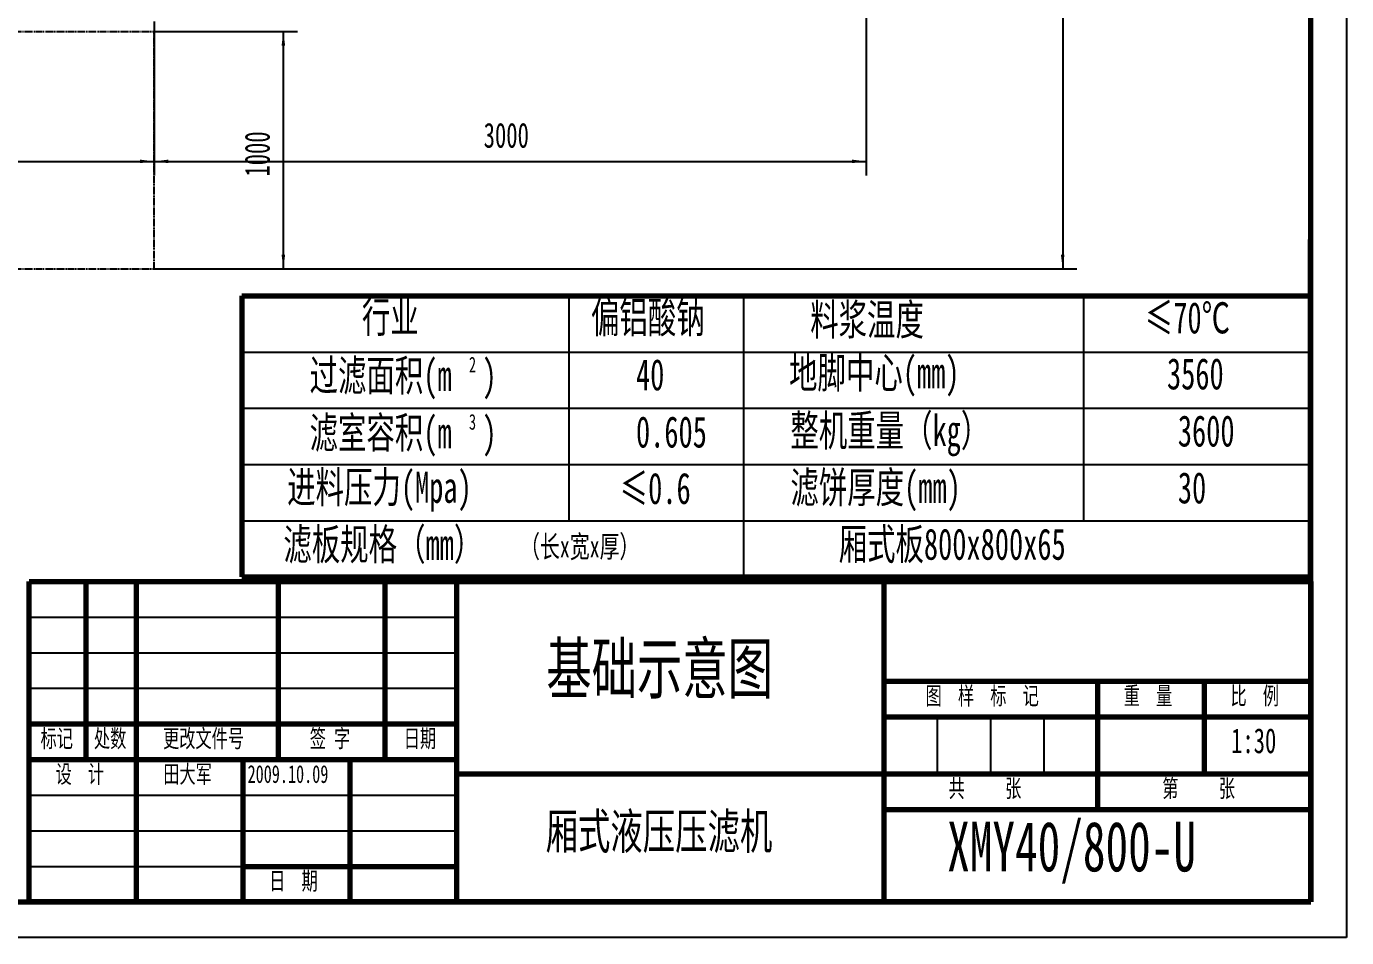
# Model space of a CAD drawing. Header units: millimetres. Extents: x -6300 to 6300, y -4455 to 4455.
# Drawn here: x 738 to 6300, y -4455 to -617 of the extents above; entities that cross this region are included whole.
import ezdxf

# ---------------------------------------------------------------- set-up
doc = ezdxf.new("R2010")
doc.units = ezdxf.units.MM
doc.linetypes.add('EB_DASHDOTDOT', pattern=[45, 30, -3, 3, -3, 3, -3])
for name, color, linetype, lineweight in [('CAXA0', 7, 'Continuous', 70), ('CAXA3', 2, 'Continuous', 25), ('CAXA4', 3, 'Continuous', 25)]:
    doc.layers.add(name, color=color, linetype=linetype, lineweight=lineweight)
doc.styles.add('UserTxtStyle2', font='', dxfattribs={"width": 0.667})
doc.styles.add('标准', font='', dxfattribs={"width": 0.667})
doc.styles.get('UserTxtStyle2').set_extended_font_data('FangSong_GB2312')
doc.styles.get('标准').set_extended_font_data('SimSun')
doc.dimstyles.new('标准', dxfattribs={"dimscale": 30, "dimtxt": 3.5, "dimasz": 2, "dimexe": 2, "dimexo": 0, "dimtad": 1, "dimdec": 0, "dimzin": 0, "dimdsep": 46, "dimtxsty": '标准', "dimcen": 0, "dimdle": 3, "dimaunit": 1, "dimazin": 2, "dimtfac": 1, "dimtmove": 0, "dimatfit": 3, "dimfxl": 0, "dimtolj": 1, "dimtzin": 0, "dimarcsym": 0})

# ---------------------------------------------------------------- blocks, each defined once
blk = doc.blocks.new('CAXBLOCK0', base_point=(6150, -4305))
at = {"layer": 'CAXA0', "linetype": 'Continuous', "lineweight": 70}
for p, q in [((6150, -4305), (6150, 4305)), ((-5550, -4305), (6150, -4305))]:
    blk.add_line(p, q, dxfattribs=at)
at = {"layer": 'CAXA3', "linetype": 'Continuous', "lineweight": 25}
for p, q in [((6300, 4455), (6300, -4455)), ((6300, -4455), (-6300, -4455))]:
    blk.add_line(p, q, dxfattribs=at)
blk = doc.blocks.new('*D38')
at = {"layer": 'CAXA4', "linetype": 'Continuous', "lineweight": 25}
for points in [[(-2283.8, -1185.6), (-2223.8, -1193.1), (-2223.8, -1178.1)], [(1276.2, -1185.6), (1216.2, -1193.1), (1216.2, -1178.1)]]:
    blk.add_hatch(color=0, dxfattribs=at).paths.add_polyline_path(points, flags=0)
at = {"layer": 'CAXA4', "color": 0, "linetype": 'Continuous', "lineweight": 25}
for p, q in [((-2283.8, -493.1), (-2283.8, -1245.6)), ((1276.2, -596.1), (1276.2, -1245.6)), ((-2283.8, -1185.6), (1276.2, -1185.6))]:
    blk.add_line(p, q, dxfattribs=at)
at = {"layer": 'CAXA4', "color": 0, "linetype": 'Continuous', "lineweight": 25, "insert": (-615.5, -1023), "char_height": 105, "attachment_point": 1, "style": '标准'}
blk.add_mtext('\\fSimSun|b0|i0|p34;3560', dxfattribs=at)
blk = doc.blocks.new('CAXBLOCK37')
at = {"layer": 'CAXA4', "attachment_point": 1, "style": '标准'}
for s, insert, char_height in [('\\fSimSun|b0|i0|p34;过滤面积(m', (1931, -2021.4), 131.65), ('\\fSimSun|b0|i0|p34;2', (2602.7, -2008.7), 65.825), ('\\fSimSun|b0|i0|p34;)', (2659.1, -2021.4), 131.65)]:
    blk.add_mtext(s, dxfattribs=dict(at, insert=insert, char_height=char_height))
blk = doc.blocks.new('CAXBLOCK38')
at = {"layer": 'CAXA4', "attachment_point": 1, "style": '标准'}
for s, insert, char_height in [('\\fSimSun|b0|i0|p34;滤室容积(m', (1931, -2262.4), 131.65), ('\\fSimSun|b0|i0|p34;3', (2602.7, -2249.7), 65.825), ('\\fSimSun|b0|i0|p34;)', (2659.1, -2262.4), 131.65)]:
    blk.add_mtext(s, dxfattribs=dict(at, insert=insert, char_height=char_height))
blk = doc.blocks.new('*D190')
at = {"layer": 'CAXA4', "linetype": 'Continuous', "lineweight": 25}
for points in [[(1276.2, -1185.6), (1336.2, -1193.1), (1336.2, -1178.1)], [(4276.2, -1185.6), (4216.2, -1193.1), (4216.2, -1178.1)]]:
    blk.add_hatch(color=0, dxfattribs=at).paths.add_polyline_path(points, flags=0)
at = {"layer": 'CAXA4', "color": 0, "linetype": 'Continuous', "lineweight": 25}
for p, q in [((4276.2, -493.1), (4276.2, -1245.6)), ((1276.2, -596.1), (1276.2, -1245.6)), ((1276.2, -1185.6), (4276.2, -1185.6))]:
    blk.add_line(p, q, dxfattribs=at)
at = {"layer": 'CAXA4', "color": 0, "linetype": 'Continuous', "lineweight": 25, "insert": (2664.5, -1023), "char_height": 105, "attachment_point": 1, "style": '标准'}
blk.add_mtext('\\fSimSun|b0|i0|p34;3000', dxfattribs=at)
blk = doc.blocks.new('*D192')
at = {"layer": 'CAXA4', "linetype": 'Continuous', "lineweight": 25}
for points in [[(5103.9, 1651.9), (5096.4, 1591.9), (5111.4, 1591.9)], [(5103.9, -1638.1), (5096.4, -1578.1), (5111.4, -1578.1)]]:
    blk.add_hatch(color=0, dxfattribs=at).paths.add_polyline_path(points, flags=0)
at = {"layer": 'CAXA4', "color": 0, "linetype": 'Continuous', "lineweight": 25}
for p, q in [((1276.2, 1651.9), (5163.9, 1651.9)), ((5103.9, 1651.9), (5103.9, -1638.1)), ((1276.2, -1638.1), (5163.9, -1638.1))]:
    blk.add_line(p, q, dxfattribs=at)
at = {"layer": 'CAXA4', "color": 0, "linetype": 'Continuous', "lineweight": 25, "insert": (4941.3, -104.8), "char_height": 105, "attachment_point": 1, "rotation": 90, "style": '标准'}
blk.add_mtext('\\fSimSun|b0|i0|p34;3290', dxfattribs=at)
blk = doc.blocks.new('*D195')
at = {"layer": 'CAXA4', "linetype": 'Continuous', "lineweight": 25}
for points in [[(1820.6, -638.1), (1828.1, -698.1), (1813.1, -698.1)], [(1820.6, -1638.1), (1828.1, -1578.1), (1813.1, -1578.1)]]:
    blk.add_hatch(color=0, dxfattribs=at).paths.add_polyline_path(points, flags=0)
at = {"layer": 'CAXA4', "color": 0, "linetype": 'Continuous', "lineweight": 25}
for p, q in [((1276.2, -638.1), (1880.6, -638.1)), ((1820.6, -1638.1), (1820.6, -638.1)), ((1276.2, -1638.1), (1880.6, -1638.1))]:
    blk.add_line(p, q, dxfattribs=at)
at = {"layer": 'CAXA4', "color": 0, "linetype": 'Continuous', "lineweight": 25, "insert": (1658, -1249.8), "char_height": 105, "attachment_point": 1, "rotation": 90, "style": '标准'}
blk.add_mtext('\\fSimSun|b0|i0|p34;1000', dxfattribs=at)
blk = doc.blocks.new('CAXBLOCK4')
at = {"layer": 'CAXA0', "color": 0, "linetype": 'Continuous', "lineweight": 25, "insert": (2928.3, -3216.1), "char_height": 210, "attachment_point": 1, "style": '标准'}
blk.add_mtext('\\fSimSun|b0|i0|p34;基础示意图', dxfattribs=at)
blk = doc.blocks.new('CAXBLOCK5')
at = {"layer": 'CAXA0', "color": 0, "linetype": 'Continuous', "lineweight": 25, "insert": (4617.3, -3966.1), "char_height": 210, "attachment_point": 1, "style": '标准'}
blk.add_mtext('\\fSimSun|b0|i0|p34;XMY40/800-U', dxfattribs=at)
blk = doc.blocks.new('CAXBLOCK6')
at = {"layer": 'CAXA0', "color": 0, "linetype": 'Continuous', "lineweight": 25, "insert": (2925.3, -3932.2), "char_height": 150, "attachment_point": 1, "style": '标准'}
blk.add_mtext('\\fSimSun|b0|i0|p34;厢式液压压滤机', dxfattribs=at)
blk = doc.blocks.new('CAXBLOCK7')
at = {"layer": 'CAXA0', "color": 0, "linetype": 'Continuous', "lineweight": 25, "insert": (5813.3, -3573.1), "char_height": 105, "attachment_point": 1, "style": '标准'}
blk.add_mtext('\\fSimSun|b0|i0|p34;1:30', dxfattribs=at)
blk = doc.blocks.new('CAXBLOCK11')
at = {"layer": 'CAXA0', "color": 0, "linetype": 'Continuous', "lineweight": 25, "insert": (1314.7, -3728.6), "char_height": 75, "attachment_point": 1, "style": '标准'}
blk.add_mtext('\\fSimSun|b0|i0|p34;田大军', dxfattribs=at)
blk = doc.blocks.new('CAXBLOCK12')
at = {"layer": 'CAXA0', "color": 0, "linetype": 'Continuous', "lineweight": 25, "insert": (1669.9, -3728.6), "char_height": 75, "attachment_point": 1, "style": '标准'}
blk.add_mtext('\\fSimSun|b0|i0|p34;2009.10.09', dxfattribs=at)

msp = doc.modelspace()

# ---------------------------------------------------------------- linework, layer by layer
at = {"layer": 'CAXA0', "color": 2, "linetype": 'EB_DASHDOTDOT', "lineweight": 25}
for p, q in [((-2283.8, -638.1), (1276.2, -638.1)), ((1276.2, -1638.1), (1276.2, -638.1)), ((-2283.8, -1638.1), (1276.2, -1638.1))]:
    msp.add_line(p, q, dxfattribs=at)
at = {"layer": 'CAXA0'}
for p in [(6145.9, -1515), (1645.6, -2936.1)]:
    msp.add_line(p, (6145.9, -2936.1), dxfattribs=at)
at = {"layer": 'CAXA0', "color": 1, "linetype": 'Continuous', "lineweight": 70}
for q in [(6145.9, -1751.8), (1645.6, -2936.1)]:
    msp.add_line((1645.6, -1751.8), q, dxfattribs=at)
at = {"layer": 'CAXA0', "linetype": 'Continuous', "lineweight": 70}
for p, q in [((750, -4305), (750, -2955)), ((750, -2955), (6150, -2955)), ((990, -3705), (990, -2955)), ((1200, -2955), (1200, -4305)), ((1800, -3705), (1800, -2955)), ((2250, -3705), (2250, -2955)), ((2550, -2955), (2550, -4305)), ((4350, -2955), (4350, -4305)), ((6150, -2955), (6150, -4305)), ((4350, -3375), (6150, -3375)), ((5250, -3375), (5250, -3915)), ((5700, -3375), (5700, -3765)), ((750, -3555), (2550, -3555)), ((4350, -3525), (6150, -3525)), ((750, -3705), (2550, -3705)), ((1650, -3705), (1650, -4305)), ((2100, -3705), (2100, -4305)), ((2550, -3765), (4350, -3765)), ((4350, -3765), (6150, -3765)), ((4350, -3915), (6150, -3915)), ((1650, -4155), (2550, -4155)), ((6150, -4305), (750, -4305))]:
    msp.add_line(p, q, dxfattribs=at)
at = {"layer": 'CAXA3', "linetype": 'Continuous', "lineweight": 25}
for p, q in [((3022.7, -1751.8), (3022.7, -2699.3)), ((3759.4, -1751.8), (3759.4, -2936.1)), ((5191.4, -1751.8), (5191.4, -2699.3)), ((1645.6, -1988.7), (6145.9, -1988.7)), ((1645.6, -2225.6), (6145.9, -2225.6)), ((1645.6, -2225.6), (6145.9, -2225.6)), ((1645.6, -2462.4), (6145.9, -2462.4)), ((1645.6, -2699.3), (6145.9, -2699.3)), ((1645.6, -2699.3), (6145.9, -2699.3)), ((750, -3105), (2550, -3105)), ((750, -3255), (2550, -3255)), ((750, -3405), (2550, -3405)), ((4575, -3525), (4575, -3765)), ((4800, -3525), (4800, -3765)), ((5025, -3525), (5025, -3765)), ((750, -3855), (2550, -3855)), ((750, -4005), (2550, -4005)), ((750, -4155), (1650, -4155))]:
    msp.add_line(p, q, dxfattribs=at)

# ---------------------------------------------------------------- block references
at = {"layer": 'CAXA0'}
msp.add_blockref('CAXBLOCK0', (6150, -4305), dxfattribs=at)
at = {"layer": 'CAXA0', "color": 0}
for name in ['CAXBLOCK4', 'CAXBLOCK7', 'CAXBLOCK11', 'CAXBLOCK12', 'CAXBLOCK6', 'CAXBLOCK5']:
    msp.add_blockref(name, (0, 0), dxfattribs=at)
at = {"layer": 'CAXA4', "linetype": 'Continuous', "lineweight": 25}
for name in ['CAXBLOCK37', 'CAXBLOCK38']:
    msp.add_blockref(name, (0, 0), dxfattribs=at)

# ---------------------------------------------------------------- texts
at = {"layer": 'CAXA0', "linetype": 'Continuous', "lineweight": 25, "char_height": 75, "attachment_point": 1, "style": 'UserTxtStyle2'}
for s, insert in [('\\fFangSong_GB2312|b0|i0|p34;图  样  标  记', (4526.4, -3398.6)), ('\\fFangSong_GB2312|b0|i0|p34;重  量', (5360.9, -3398.6)), ('\\fFangSong_GB2312|b0|i0|p34;比  例', (5810.9, -3398.6)), ('\\fFangSong_GB2312|b0|i0|p34;标记', (797.7, -3578.6)), ('\\fFangSong_GB2312|b0|i0|p34;处数', (1022.7, -3578.6)), ('\\fFangSong_GB2312|b0|i0|p34;更改文件号', (1313.7, -3578.6)), ('\\fFangSong_GB2312|b0|i0|p34;签 字', (1931.8, -3578.6)), ('\\fFangSong_GB2312|b0|i0|p34;日期', (2327.7, -3578.6)), ('\\fFangSong_GB2312|b0|i0|p34;设  计', (860.9, -3728.6)), ('\\fFangSong_GB2312|b0|i0|p34;共     张', (4623.3, -3788.6)), ('\\fFangSong_GB2312|b0|i0|p34;第     张', (5523.3, -3788.6)), ('\\fFangSong_GB2312|b0|i0|p34;日  期', (1760.9, -4178.6))]:
    msp.add_mtext(s, dxfattribs=dict(at, insert=insert))
at = {"layer": 'CAXA4', "linetype": 'Continuous', "lineweight": 25, "attachment_point": 1, "style": '标准'}
for s, insert, char_height in [('\\fSimSun|b0|i0|p34;行业', (2151.6, -1775.1), 131.65), ('\\fSimSun|b0|i0|p34;偏铝酸钠', (3116.6, -1777), 131.65), ('\\fSimSun|b0|i0|p34;料浆温度', (4040.2, -1786.2), 131.65), ('\\fSimSun|b0|i0|p34;≤70℃', (5450.4, -1778.4), 131.65), ('\\fSimSun|b0|i0|p34;地脚中心(mm)', (3951.1, -2009.6), 131.65), ('\\fSimSun|b0|i0|p34;40', (3306.3, -2018.2), 131.65), ('\\fSimSun|b0|i0|p34;3560', (5543.3, -2014.3), 131.65), ('\\fSimSun|b0|i0|p34;0.605', (3306.3, -2259.2), 131.65), ('\\fSimSun|b0|i0|p34;整机重量（kg）', (3956.6, -2253.4), 131.65), ('\\fSimSun|b0|i0|p34;3600', (5589.1, -2255), 131.65), ('\\fSimSun|b0|i0|p34;进料压力(Mpa)', (1836.6, -2492), 131.65), ('\\fSimSun|b0|i0|p34;≤0.6', (3238.1, -2496.9), 131.65), ('\\fSimSun|b0|i0|p34;滤饼厚度(mm)', (3956.6, -2492.8), 131.65), ('\\fSimSun|b0|i0|p34;30', (5589.1, -2494.5), 131.65), ('\\fSimSun|b0|i0|p34;滤板规格（mm）', (1820.7, -2732.6), 131.65), ('\\fSimSun|b0|i0|p34;厢式板800x800x65', (4160, -2732), 131.65), ('\\fSimSun|b0|i0|p34;（长x宽x厚）', (2817.8, -2761.6), 92.155)]:
    msp.add_mtext(s, dxfattribs=dict(at, insert=insert, char_height=char_height))

# ---------------------------------------------------------------- dimensions: what is measured, and where the dimension line sits
at = {"layer": 'CAXA4'}
for base, p1, p2, text, picture, middle in [((5103.9, 6.9), (1276.2, 1651.9), (1276.2, -1638.1), '\\fSimSun;3290', '*D192', (5013.2, 6.9)), ((1820.6, -1138.1), (1276.2, -1638.1), (1276.2, -638.1), '\\fSimSun;1000', '*D195', (1729.9, -1138.1))]:
    dim = msp.add_linear_dim(base=base, p1=p1, p2=p2, angle=90, text=text, dimstyle='标准', dxfattribs=at)
    dim.commit()
    dim.dimension.update_dxf_attribs({"geometry": picture, "text_midpoint": middle})
for base, p1, p2, text, picture, middle in [((-503.8, -1185.6), (-2283.8, -493.1), (1276.2, -596.1), '\\fSimSun;3560', '*D38', (-503.8, -1095)), ((2776.2, -1185.6), (1276.2, -596.1), (4276.2, -493.1), '\\fSimSun;3000', '*D190', (2776.2, -1095))]:
    dim = msp.add_linear_dim(base=base, p1=p1, p2=p2, text=text, dimstyle='标准', dxfattribs=at)
    dim.commit()
    dim.dimension.update_dxf_attribs({"geometry": picture, "text_midpoint": middle})

doc.saveas('drawing.dxf')
